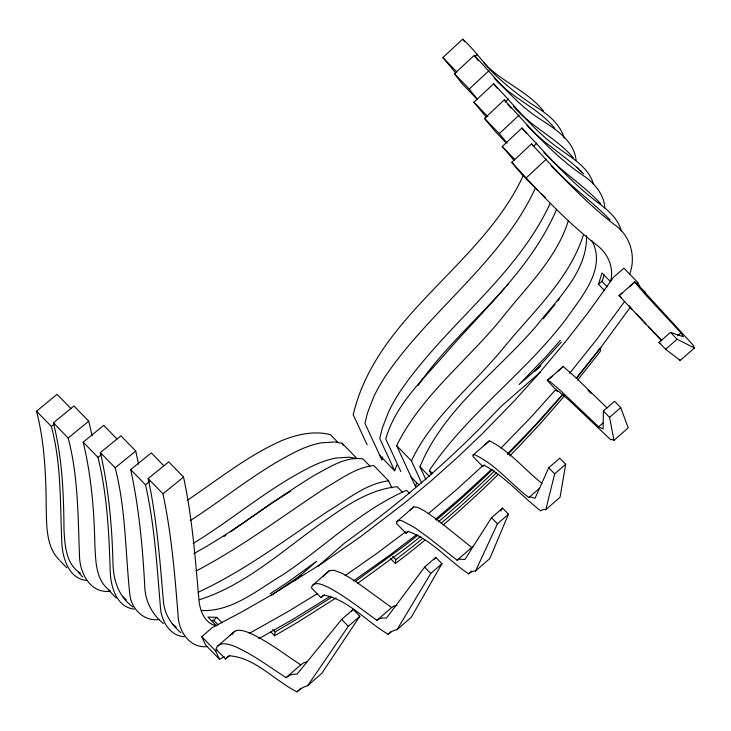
<?xml version="1.0" encoding="UTF-8"?>
<svg xmlns="http://www.w3.org/2000/svg" width="731" height="731" viewBox="0 0 731 731"><rect width="100%" height="100%" fill="white"/><g stroke="black" fill="none" stroke-linecap="round" stroke-linejoin="round"><path stroke-width="1.1" d="M473.076 455.075L473.058 456.573L482.688 466.488A79.478 8.242 48.3 0 1 484.269 465.355C505.541 476.895 521.706 496.166 540.766 510.896A318.433 33.014 48.3 0 1 545.81 509.662L560.056 497.226L565.693 464.249L559.763 458.145L548.725 467.776L535.065 498.24L530.231 496.943L528.915 497.555C510.503 483.684 495.106 463.783 473.852 454.417L473.076 455.075L489.441 440.802C509.525 450.799 524.383 469.512 541.899 483.328M603.404 411.041L603.112 428.978L598.643 426.813L560.796 390.875L550.205 381.71L547.3 380.412L557.369 391.432A79.926 3.545 46.9 0 1 558.128 391.021L569.065 400.177L610.842 439.861A320.068 14.209 46.9 0 1 613.967 440.3L628.212 427.863L620.738 407.615L614.579 401.282L603.404 411.041L609.563 417.374L613.958 440.3M390.564 558.639L395.325 563.528L395.791 559.617A992.671 905.435 -24.8 0 0 422.692 538.5M336.15 597.867L297.435 622.401L274.582 635.806L275.075 631.931L272.736 629.519M416.469 482.57L415.61 486.736L396.631 445.663C421.75 394.603 469.503 359.149 504.326 315.088C527.819 285.602 556.921 257.65 568.334 220.744M382.669 456.884L381.929 460.046L364.961 423.331L367.391 413.216L373.568 397.18A110.372 43.074 -44.2 0 1 387.001 373.861C432.185 308.619 501.557 261.232 535.43 188.086M396.933 521.55L396.467 523.442L406.107 533.356A79.542 12.802 49.8 0 1 408.483 531.519C431.674 539.78 448.386 560.421 468.635 573.872A318.652 51.28 49.8 0 1 475.543 571.012L489.797 558.566L508.474 514.195L502.544 508.1L491.515 517.731L464.907 559.489L459.004 559.133L457.113 560.248L429.526 538.381L415.107 527.883L402.151 520.81L399.601 520.317L396.933 521.55L413.719 506.912L417.575 507.351L425.031 511.216L436.645 519.321L471.742 547.473L473.487 546.486M545.81 509.662L554.665 473.88L565.693 464.249M583.411 234.861C569.23 279.635 532.214 312.484 503.421 348.029C472.939 385.365 432.286 416.533 411.425 460.877L421.677 483.063M604.19 274.984L602.015 281.462L607.196 286.79M629.683 274.152C636.454 256.088 630.076 234.889 613.821 224.198C583.402 200.623 557.515 172.041 531.528 143.888L511.755 162.364L521.678 174.161L537.979 190.627M556.62 209.285C533.274 264.092 487.659 305.558 449.008 349.564C425.698 377.159 395.855 403.046 385.785 438.993L400.816 471.522M604.601 290.591L598.442 284.249L602.042 272.983L610.513 281.691C614.195 268.195 608.293 253.867 597.364 245.525C565.73 221.137 538.72 191.613 511.755 162.364M379.855 455.55L394.649 470.773L396.942 464.806M312.347 585.54L311.424 587.834L321.055 597.739A80.108 17.544 51.3 0 1 324.281 595.18C349.025 600.124 366.807 622.017 388.179 634.252A320.735 70.249 51.3 0 1 397.024 629.702L411.27 617.266L441.944 563.711L435.786 557.378L424.61 567.137L386.498 618.088L382.66 617.951L379.49 618.691L377.004 620.317C360.648 608.85 345.078 595.993 327.25 586.792C322.837 585.092 316.432 581.3 312.347 585.54L329.571 570.527L334.186 570.308L342.455 573.488L354.873 580.88L391.633 607.552L393.972 606.045L397.015 605.423M550.224 203.3C516.351 276.455 446.979 323.833 401.794 389.084A110.372 43.074 -44.2 0 0 388.362 412.403L382.185 428.43L379.755 438.545L394.649 470.773M425.972 479.774L419.959 466.753C443.717 408.958 497.043 371.695 536.664 325.67C557.104 299.189 587.477 271.758 586.527 235.665M475.543 571.012L497.445 523.835L508.474 514.195M232.156 634.49C235.026 627.6 244.145 630.78 249.28 632.845C267.784 641.16 283.847 653.825 300.733 664.863L303.621 662.871L307.194 661.793M217.281 646.487L215.928 649.155L225.568 659.06A81.104 22.021 52.7 0 1 229.589 655.817C255.064 657.598 274.92 680.853 296.969 691.846A324.381 88.095 52.7 0 1 307.596 685.733L321.841 673.288L359.844 616.251L353.174 609.389L341.66 619.44L297.179 674.028L292.839 674.32L289.138 675.526L286.104 677.628C269.045 666.745 252.807 654.154 234.084 646.14C228.904 644.358 221.648 641.644 217.281 646.487L232.979 632.781M397.024 629.702L430.769 573.47L441.944 563.711M500.79 511.024L502.544 508.1M431.235 474.355L429.408 470.389C467.465 413.454 525.132 373.34 566.251 318.807C581.191 297.188 606.73 268.798 592.046 240.992M636.518 284.131L637.715 282.376L623.908 268.186L613.51 277.268L587.834 312.978L566.635 340.326L537.166 375.542L514.167 401.027L482.286 433.766L457.478 457.387L431.893 480.221L405.531 502.252L359.88 537.194L321.804 563.564L272.279 594.531L241.532 612.048L212.209 627.627L201.802 636.71L205.667 645.071L219.464 659.261L224.326 656.813M418.178 385.475C442.812 349.582 475.78 320.571 504.564 288.188M307.596 685.733L348.331 626.303L359.844 616.251M630.204 307.34L600.992 347.289L576.211 378.384M624.53 301.583L597.126 338.928L569.677 373.239M434.461 559.197L435.786 557.378M557.726 301.008L559.727 298.467M351.757 611.162L353.174 609.389M543.261 318.743L555.048 304.398M661.838 340.929L619.111 295.699L634.873 281.91L645.482 292.455M563.336 394.046L541.799 418.635L521.112 440.839A993.402 906.102 -24.8 0 1 507.817 454.463M576.741 377.9L600.699 347.645L600.206 351.52L577.654 380.074M564.953 395.37L541.296 422.509L520.618 444.713A993.402 906.102 -24.8 0 1 509.681 455.943M561.289 342.135L534.909 371.046L540.931 365.792M556.172 389.13L530.441 417.766L500.991 448.085M563.437 393.552L534.306 426.127L507.287 454.033M560.357 340.372L545.956 356.655L519.129 384.497L540.501 365.838M506.784 285.766L508.255 284.076M629.272 286.771L634.873 281.91M491.762 469.192L460.649 497.802L435.347 519.43M505.167 141.942L494.458 130.547L484.516 118.404L504.289 99.928C529.637 127.258 553.824 156.333 585.376 176.984C595.354 184.349 604.162 195.003 604.793 207.896M507.122 143.157L499.31 133.618L519.083 115.151M514.057 160.418L502.215 146.511L521.961 128.016C545.829 153.382 568.554 180.091 596.322 201.464C606.666 209.103 617.905 217.783 621.277 230.877M533.466 146.319L536.755 143.23M526.558 177.587L546.322 159.111M486.234 117.061L473.88 102.212L493.681 83.763C514.496 105.282 532.652 129.551 557.223 147.251C570.774 157.467 588.309 166.421 593.389 183.974M505.176 102.057L508.474 98.987M482.113 466.341L456.784 489.432L428.256 513.71M455.715 72.99L442.858 57.53L462.705 39.154C476.018 50.996 485.393 66.32 498.725 78.135C510.603 88.862 523.195 98.795 536.764 107.311C548.405 114.712 560.211 124.233 564.149 138.058M476.795 98.859L462.495 84.092L454.426 73.776L474.264 55.392C495.134 77.175 513.527 101.728 539.167 118.495C554.436 128.546 573.78 139.941 576.083 160.071M475.013 56.671L477.498 54.377M477.288 99.315L469.22 88.999L489.057 70.615M619.111 295.699L622.483 292.692M547.638 380.138L563.226 366.523L575.946 377.689L607.041 407.935M547.3 380.412L552.481 375.862M212.657 621.058L216.879 617.375L222.27 622.913M598.442 284.249L602.655 280.567M294.374 580.716L316.605 561.307L286.863 582.854L270.022 593.855M296.987 578.769L301.291 575.014L271.11 595.5M317.647 566.571L344.666 542.987L366.423 527.024A992.862 905.608 -24.8 0 0 480.413 427.845L501.466 406.089L540.3 372.189M225.568 659.06L229.726 655.433M321.055 597.739L324.381 594.833M406.107 533.356L408.602 531.172M482.688 466.488L484.351 465.035M645.482 292.455A81.104 1.965 45.2 0 0 645.272 292.903L693.582 345.571A324.381 7.867 45.2 0 0 694.45 347.983L680.195 360.429L665.621 349.281L658.96 342.428L670.473 332.377L683.467 336.772L680.981 332.879L645.628 294.867L634.7 282.075M286.104 677.628L300.733 664.863M677.738 335.721L680.981 332.879M665.621 349.281L677.134 339.23L694.45 347.983M377.004 620.317L391.633 607.552M598.643 426.813L603.523 422.564M609.563 417.374L620.738 407.615M296.969 691.846L301.053 688.273M457.113 560.248L471.742 547.473M528.915 497.555L539.478 488.335M388.179 634.252L391.45 631.401M468.635 573.872L471.906 571.021M322.91 576.284L329.571 570.527M229.717 635.595L234.907 631.118M558.118 370.937L563.226 366.523M484.68 444.914L489.441 440.802M409.89 510.201L413.719 506.912M59.266 559.983C45.788 546.322 46.72 525.233 46.208 507.451C46.007 475.214 44.6 442.575 36.55 411.215L57.082 394.329L71.099 408.739M86.596 580.441C69.564 578.97 63.268 559.827 61.961 545.344C59.979 505.642 61.769 465.19 51.344 426.429L54.77 423.615M80.364 573.122C65.909 564.277 64.849 545.171 63.999 530.002C63.716 494.119 62.299 457.77 53.39 422.838L73.922 405.979L88.725 421.193L92.088 435.612M109.869 591.306C90.251 593.572 79.725 572.866 79.496 555.989C77.961 516.579 78.318 476.502 68.184 438.061L88.725 421.193M110.207 590.776C95.368 580.697 95.761 560.312 94.847 544.348C94.144 510.046 91.274 475.561 83.179 442.154L103.738 425.36L116.978 438.984M134.202 609.17C116.403 607.004 110.81 586.783 110.226 571.596C109.047 533.319 107.229 494.695 97.972 457.368L101.399 454.572M132.905 607.013C117.892 596.094 113.067 579.053 112.912 561.326C111.953 524.821 108.59 488.207 100.375 452.562L120.944 435.822L135.738 451.036L138.57 464.185M159.449 619.477C144.51 621.843 131.735 609.499 129.908 595.18C125.312 552.746 125.951 509.452 115.169 467.785L135.738 451.036M180.904 632.735C171.255 624.63 164.183 613.656 163.36 600.809C159.888 559.919 156.781 518.782 148.165 478.577L168.742 461.846L183.536 477.06C192.408 518.133 195.378 560.174 199.124 601.924C200.513 611.911 205.283 623.735 216.394 625.773L207.924 617.065L216.879 617.375M207.567 646.542C189.978 648.772 178.602 631.438 178.099 615.639C174.873 574.849 171.447 533.886 162.958 493.8L183.536 477.06M163.47 623.616C151.756 614.104 144.765 600.215 144.683 584.992C142.6 546.295 138.881 507.524 130.712 469.594L151.29 452.882L163.753 465.702M184.23 636.71C170.177 635.796 162.072 622.017 160.61 609.27C157.037 567.658 154.744 525.69 145.515 484.808L149.8 481.327M405.449 531.949L376.154 553.934L345.096 575.608M416.716 534.516L389.321 555.487L353.329 581.017M224.134 536.435L225.97 535.119M230.567 531.83L271.475 503.056L290.646 491.214M355.513 581.328L403.85 546.185A993.402 906.102 -24.8 0 0 417.958 535.101M357.797 583.256L403.348 550.059A993.402 906.102 -24.8 0 0 420.946 536.17M187.145 500.424C218.277 479.499 247.882 455.422 282.477 440.3C297.499 434.269 314.376 430.568 330.394 434.643L338.179 442.657M190.252 520.609C226.948 497.089 260.565 468.324 300.194 449.647A110.372 43.074 -44.2 0 1 321.256 442.849L334.442 441.972L342.135 443.26L356.929 458.474L349.235 457.195L336.05 458.072A110.372 43.074 -44.2 0 0 314.988 464.861C271.146 485.667 234.468 518.316 193.176 543.407M331.883 597.117L297.928 618.527L275.075 631.931M330.43 596.176L292.418 619.632L258.829 638.693M317.629 593.517L288.553 611.271L249.28 633.421M193.898 553.559C236.268 530.432 273.887 499.83 315.107 474.867C329.754 467.182 345.571 456.245 362.96 458.922L369.968 466.131M196.072 571.002C242.326 546.852 283.948 515.063 327.515 486.599C342.071 478.275 356.591 467.2 373.806 465.592L388.6 480.806L391.862 487.869M201.802 636.71L215.608 650.901L217.546 649.923M198.128 592.284C244.465 570.783 285.492 539.716 327.735 511.389C346.997 499.931 365.637 483.73 388.6 480.806M199.426 599.74C246.109 584.727 282.915 550.215 322.298 522.537C344.822 506.537 368.808 489.532 397.134 486.682L402.58 492.292M211.515 620.518L213.772 620.418L218.203 624.987M201.299 610.495C231.873 612.066 257.714 589.716 282.595 574.932C324.235 547.373 360.301 510.375 406.573 490.318L409.744 493.571M658.96 342.428L660.824 343.652M172.589 624.219L176.317 627.344M583.685 173.987C566.306 156.014 543.7 143.998 526.914 125.239M619.175 295.616L621.514 297.873M483.931 62.921C501.411 81.909 527.471 90.863 543.526 111.066M122.58 596.386L126.235 599.758M494.183 78.08C511.645 98.164 538.226 107.786 554.829 128.4M541.232 193.697L545.289 197.534M551.201 165.818C569.476 185.309 591.443 200.87 610.056 219.848M587.98 390.354L591.023 393.287M543.864 152.24C560.988 171.566 583.676 185.016 600.9 204.004M513.491 106.397C530.715 126.755 556.264 137.739 573.415 157.887M442.858 57.53L456.875 71.94M454.426 73.776L469.22 88.999M473.88 102.212L487.897 116.622M484.516 118.404L499.31 133.618M502.215 146.511L514.67 159.331M670.473 332.377L677.134 339.23M548.725 467.776L554.665 473.88M491.515 517.731L497.445 523.835M429.408 470.389L432.569 473.642M419.959 466.753L429.307 476.365M396.631 445.663L411.425 460.877M411.069 476.923L418.863 484.927M424.61 567.137L430.769 573.47M392.684 556.428L395.791 559.617M341.66 619.44L348.331 626.303M148.165 478.577L162.958 493.8M130.712 469.594L145.515 484.808M100.375 452.562L115.169 467.785M270.845 631.959L274.582 635.806M83.179 442.154L97.972 457.368M53.39 422.838L68.184 438.061M36.55 411.215L51.344 426.429M108.901 590.456L116.302 598.068M78.299 572.391L82.85 577.07M60.024 560.805L66.85 567.832M661.582 340.308L648.625 326.748M646.35 324.363L636.134 313.581M577.079 167.235L581.913 172.425M631.986 309.122L629.665 306.536A80.803 0.832 45.6 0 1 629.665 306.252M531.528 143.888L533.63 146.401M521.961 128.016L526.32 133.243M504.289 99.928L505.624 101.572M507.625 104.03L510.96 108.142M493.681 83.763L497.098 88.131M462.705 39.154L464.633 41.685M474.264 55.392L478.248 60.7M637.715 282.376L640.283 287.959M367.136 444.832L353.219 414.715C375.524 320.032 472.016 270.26 516.927 188.132A135.445 52.86 -44.2 0 0 523.332 175.23M342.135 443.26L343.067 445.27M215.608 650.901L219.464 659.261M496.459 472.756A992.671 905.435 -24.8 0 1 441.049 523.268M498.387 474.318A992.671 905.435 -24.8 0 1 443.141 525.004M424.885 540.255A992.671 905.435 -24.8 0 1 395.325 563.528M492.676 469.393A993.402 906.102 -24.8 0 1 436.16 520.216M494.585 470.928A993.402 906.102 -24.8 0 1 438.225 521.934M680.232 360.456A323.285 3.344 45.6 0 1 679.291 359.286"/></g></svg>
